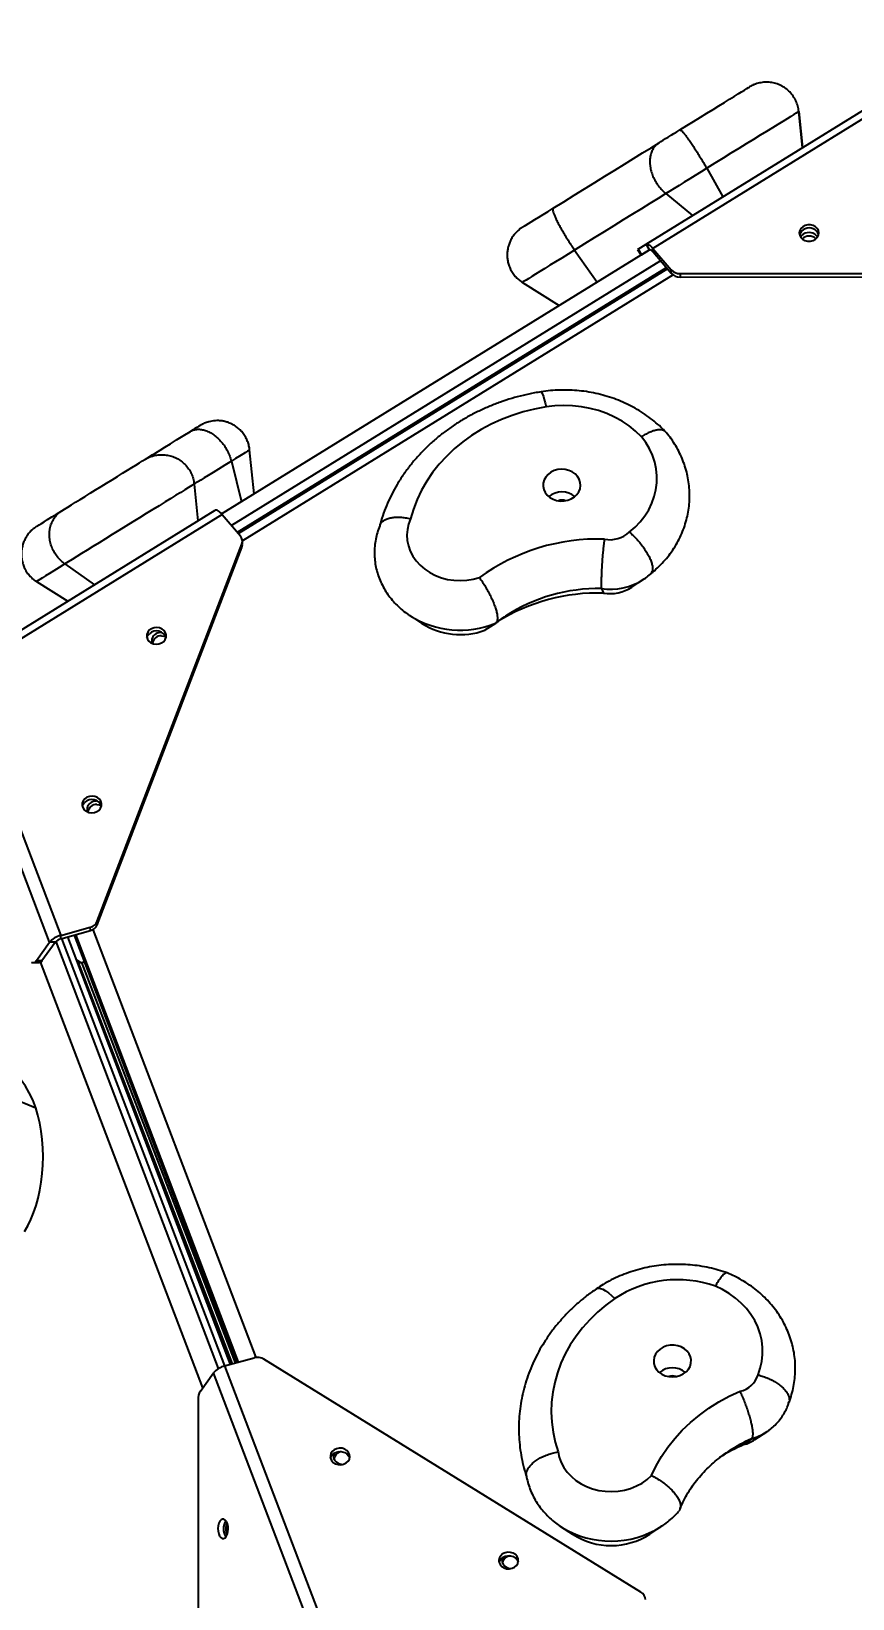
# Model space of a CAD drawing. Header units: millimetres. Extents: x -4720 to 4364, y -4819 to 4363.
# Drawn here: x -159 to 220, y 142 to 865 of the extents above; entities that cross this region are included whole.
import ezdxf

# ---------------------------------------------------------------- set-up
doc = ezdxf.new("R2010")
doc.units = ezdxf.units.MM
for name, color, linetype in [('DIKOM_ОБЪЕКТ', 7, 'Continuous'), ('DIKOM_РАЗМЕР_ЗОНА', 7, 'Continuous'), ('DIKOM_РАЗМЕР_ОБЪЕКТА', 7, 'Continuous')]:
    doc.layers.add(name, color=color, linetype=linetype)
doc.styles.add('style1', font='arial.ttf', dxfattribs={"width": 0.8})
doc.dimstyles.new('1-50', dxfattribs={"dimtxt": 300, "dimasz": 200, "dimexe": 100, "dimexo": 0, "dimgap": 100, "dimtad": 1, "dimdec": 0, "dimtxsty": 'style1', "dimcen": 0, "dimclrd": 7, "dimclre": 7, "dimadec": 1, "dimazin": 2, "dimtfac": 1, "dimtdec": 0, "dimtmove": 0, "dimatfit": 3, "dimfxl": 0, "dimlwd": 25, "dimlwe": 18, "dimarcsym": 0})

# ---------------------------------------------------------------- blocks, each defined once
blk = doc.blocks.new('*D10')
at = {"layer": 'Defpoints', "color": 0, "transparency": 16777216}
for p in [(-2674.62, 2212.87), (-210.39, 2212.87), (582.24, -1937.13)]:
    blk.add_point(p, dxfattribs=at)
at = {"layer": 'DIKOM_РАЗМЕР_ОБЪЕКТА', "color": 7, "lineweight": 18, "transparency": 16777216}
for p, q in [((-210.39, 2212.87), (-2774.62, 2212.87)), ((582.24, -1937.13), (-2774.62, -1937.13))]:
    blk.add_line(p, q, dxfattribs=at)
at = {"layer": 'DIKOM_РАЗМЕР_ОБЪЕКТА', "color": 7, "lineweight": 25, "transparency": 16777216}
blk.add_line((-2674.62, -1737.13), (-2674.62, 2012.87), dxfattribs=at)
at = {"layer": 'DIKOM_РАЗМЕР_ОБЪЕКТА', "color": 7, "transparency": 16777216}
for points in [[(-2707.95, 2012.87), (-2641.28, 2012.87), (-2674.62, 2212.87)], [(-2707.95, -1737.13), (-2641.28, -1737.13), (-2674.62, -1937.13)]]:
    blk.add_solid(points, dxfattribs=at)
at = {"layer": 'DIKOM_РАЗМЕР_ОБЪЕКТА', "color": 0, "transparency": 16777216, "insert": (-2927.79, 137.87), "char_height": 300, "attachment_point": 5, "rotation": 90, "style": 'style1'}
blk.add_mtext('4150', dxfattribs=at)
blk = doc.blocks.new('*D12')
at = {"layer": 'Defpoints', "color": 0, "transparency": 16777216}
for p in [(-4269.79, 4362.87), (248.26, 4362.87), (248.26, -4087.13)]:
    blk.add_point(p, dxfattribs=at)
at = {"layer": 'DIKOM_РАЗМЕР_ЗОНА', "color": 7, "lineweight": 18, "transparency": 16777216}
for p, q in [((248.26, 4362.87), (-4369.79, 4362.87)), ((248.26, -4087.13), (-4369.79, -4087.13))]:
    blk.add_line(p, q, dxfattribs=at)
at = {"layer": 'DIKOM_РАЗМЕР_ЗОНА', "color": 7, "lineweight": 25, "transparency": 16777216}
blk.add_line((-4269.79, -3887.13), (-4269.79, 4162.87), dxfattribs=at)
at = {"layer": 'DIKOM_РАЗМЕР_ЗОНА', "color": 7, "transparency": 16777216}
for points in [[(-4303.12, 4162.87), (-4236.45, 4162.87), (-4269.79, 4362.87)], [(-4303.12, -3887.13), (-4236.45, -3887.13), (-4269.79, -4087.13)]]:
    blk.add_solid(points, dxfattribs=at)
at = {"layer": 'DIKOM_РАЗМЕР_ЗОНА', "color": 0, "transparency": 16777216, "insert": (-4522.96, 137.87), "char_height": 300, "attachment_point": 5, "rotation": 90, "style": 'style1'}
blk.add_mtext('8450', dxfattribs=at)

msp = doc.modelspace()

# ---------------------------------------------------------------- linework, layer by layer
at = {"layer": 'DIKOM_ОБЪЕКТ'}
for p, q in [((124.56, 766.51), (243.22, 839.79)), ((246.36, 837.84), (127.7, 764.56)), ((194.9, 827.63), (194.89, 827.62)), ((194.89, 827.62), (196.56, 810.98)), ((196.57, 810.98), (194.9, 827.63)), ((152.45, 801.46), (159.81, 788.28)), ((133.57, 789.78), (145.96, 779.73)), ((120.82, 764.18), (124.56, 766.51)), ((126.14, 763.96), (124.56, 766.51)), ((-71.02, 642.18), (126.24, 764)), ((131.22, 758.86), (-66.43, 636.8)), ((91.57, 763.8), (101.96, 749.01)), ((120.61, 764.06), (122.19, 761.5)), ((120.82, 764.18), (122.4, 761.63)), ((122.4, 761.63), (126.14, 763.96)), ((127.7, 764.56), (136.12, 754.7)), ((127.71, 762.99), (127.7, 764.56)), ((127.71, 762.99), (136.13, 753.12)), ((-63.8, 633.72), (133.85, 755.78)), ((134.36, 755.19), (-63.29, 633.13)), ((137.04, 752.3), (-61.46, 629.72)), ((136.13, 753.12), (136.12, 754.7)), ((140.16, 752.94), (354.99, 752.93)), ((140.16, 752.94), (140.17, 751.37)), ((140.17, 751.37), (354.99, 751.36)), ((67.51, 748.89), (84.44, 738.19)), ((-56.09, 651.4), (-58.12, 671.68)), ((-66.55, 666.5), (-61.89, 647.71)), ((-83.68, 655.97), (-81.95, 638.98)), ((-192.63, 570.64), (-73.97, 643.91)), ((-70.83, 641.96), (-189.49, 568.69)), ((-70.83, 641.96), (-62.41, 632.09)), ((-61.45, 628.03), (-61.46, 629.61)), ((-128.32, 454.48), (-61.7, 628.28)), ((-128.31, 452.91), (-61.7, 626.7)), ((-61.7, 626.7), (-61.7, 628.28)), ((-143.26, 619.16), (-129.67, 609.52)), ((-156.31, 611.03), (-141.93, 601.95)), ((103.98, 607.78), (104.86, 605.72)), ((117.98, 608.46), (123.49, 612.13)), ((123.49, 612.13), (123.16, 611.92)), ((15.64, 595.38), (21.17, 591.75)), ((55.19, 591.78), (50.22, 588.56)), ((-150.27, 444.83), (-195.41, 563.4)), ((-190.31, 566.55), (-145.17, 447.98)), ((-145.17, 447.98), (-131.53, 451.75)), ((-145.17, 446.41), (-131.52, 450.18)), ((-145.17, 446.41), (-145.17, 447.98)), ((-139.03, 448.1), (-64.04, 251.14)), ((-138.91, 448.14), (-63.92, 251.17)), ((-63.21, 251.37), (-138.19, 448.33)), ((-131.52, 450.18), (-131.53, 451.75)), ((-130.33, 450.66), (-55.27, 253.52)), ((-128.32, 454.48), (-128.31, 452.91)), ((-156.35, 436.4), (-150.27, 444.83)), ((-153.8, 436.4), (-147.72, 444.83)), ((-147.72, 444.83), (-150.27, 444.83)), ((-147.47, 445.12), (-72.56, 248.35)), ((-69.63, 249.6), (-144.61, 446.56)), ((-66.95, 250.34), (-141.94, 447.3)), ((-157.89, 435.45), (-155.34, 435.45)), ((-156.35, 436.4), (-153.8, 436.4)), ((-79.71, 239.56), (-154.41, 435.77)), ((-137.9, 436.69), (-136.27, 435.69)), ((-137.52, 435.69), (-136.27, 435.69)), ((-137.42, 435.45), (-135.46, 435.45)), ((-66.1, 250.57), (-136.94, 435.45)), ((-64.7, 250.96), (-135.39, 435.45)), ((-64.7, 250.96), (-135.39, 435.45)), ((-168.4, 373.48), (-156.65, 368.57)), ((-69.64, 249.59), (-56, 253.36)), ((-80.82, 238.01), (-74.74, 246.44)), ((-29.6, 127.87), (-74.74, 246.44)), ((-69.64, 249.59), (-24.5, 131.03)), ((122.15, 145.35), (-51.52, 252.76)), ((-81.9, 233.97), (-81.89, 19.76)), ((174.66, 215.64), (180.16, 219.31)), ((180.16, 219.31), (179.94, 219.16)), ((162.69, 210.35), (162.18, 210.01)), ((173.04, 215.97), (169.56, 213.33)), ((85.14, 175.65), (90.67, 172.01)), ((85.56, 175.37), (85.14, 175.65)), ((126.3, 172.13), (131.8, 175.8)), ((131.8, 175.8), (131.42, 175.55))]:
    msp.add_line(p, q, dxfattribs=at)
at = {"layer": 'DIKOM_ОБЪЕКТ', "flags": 128}
for points in [[(140.06, 819.15), (143.27, 821.13), (146.43, 823.08), (149.52, 824.99), (152.51, 826.84), (155.38, 828.61), (158.09, 830.28), (160.62, 831.84), (162.95, 833.28), (165.06, 834.58), (166.92, 835.72), (168.52, 836.71), (169.85, 837.53), (170.9, 838.17), (171.64, 838.63), (172.09, 838.89)], [(194.89, 827.62), (194.42, 827.34), (193.64, 826.86), (192.54, 826.19), (191.14, 825.33), (189.45, 824.29), (187.48, 823.08), (185.24, 821.7), (182.75, 820.16), (180.03, 818.48), (177.09, 816.67), (173.96, 814.74), (170.66, 812.7), (167.21, 810.57), (163.64, 808.37), (159.97, 806.1), (156.23, 803.79), (152.45, 801.46)], [(130.5, 813.23), (131.39, 813.78), (132.41, 814.42), (133.54, 815.11), (134.76, 815.87), (136.04, 816.66), (137.37, 817.48), (138.72, 818.32), (140.06, 819.15)], [(81.72, 783.06), (86.56, 786.05), (91.39, 789.03), (96.18, 791.99), (100.9, 794.92), (105.55, 797.79), (110.09, 800.6), (114.5, 803.33), (118.77, 805.97), (122.87, 808.51), (126.79, 810.93), (130.5, 813.23)], [(152.45, 801.46), (149.82, 799.83), (147.2, 798.21), (144.61, 796.61), (142.11, 795.06), (139.71, 793.58), (137.47, 792.19), (135.41, 790.92), (133.57, 789.78)], [(133.57, 789.78), (130.03, 787.58), (126.27, 785.26), (122.34, 782.82), (118.23, 780.28), (113.99, 777.66), (109.63, 774.96), (105.18, 772.21), (100.67, 769.43), (96.13, 766.62), (91.57, 763.8)], [(67.69, 774.36), (67.85, 774.46), (68.36, 774.78), (69.17, 775.29), (70.27, 775.97), (71.64, 776.82), (73.26, 777.82), (75.11, 778.97), (77.15, 780.23), (79.37, 781.6), (81.72, 783.06)], [(201.48, 775.13), (200.25, 775.44), (198.97, 775.44), (197.74, 775.14), (196.66, 774.55), (195.82, 773.73), (195.29, 772.74), (195.1, 771.66), (195.28, 770.58), (195.81, 769.59), (196.64, 768.77), (197.72, 768.18), (198.95, 767.87), (200.23, 767.86), (201.46, 768.17), (202.54, 768.76), (203.38, 769.58), (203.91, 770.57), (204.1, 771.65), (203.92, 772.73), (203.39, 773.72), (202.56, 774.54), (201.48, 775.13)], [(124.56, 766.51), (124.81, 766.6), (125.11, 766.59), (125.46, 766.47), (125.85, 766.26), (126.28, 765.96), (126.74, 765.57), (127.22, 765.1), (127.7, 764.56)], [(196.95, 771.1), (196.03, 770.34), (195.64, 769.83)], [(91.57, 763.8), (88.55, 761.93), (85.63, 760.12), (82.85, 758.4), (80.24, 756.79), (77.81, 755.28), (75.59, 753.91), (73.61, 752.68), (71.89, 751.61), (70.43, 750.71), (69.25, 749.98), (68.38, 749.43), (67.8, 749.07), (67.53, 748.9), (67.51, 748.89)], [(126.14, 763.96), (126.26, 764.01), (126.41, 764), (126.59, 763.94), (126.78, 763.84), (127, 763.69), (127.23, 763.49), (127.47, 763.26), (127.71, 762.99)], [(76.12, 698.46), (76.25, 698.42), (76.53, 698.06), (76.84, 697.36), (77.2, 696.33), (77.59, 694.99), (78, 693.37), (78.42, 691.52)], [(78.42, 691.52), (73.12, 690.53), (67.92, 689.23), (62.83, 687.62), (57.89, 685.72), (53.12, 683.53), (48.53, 681.06), (44.16, 678.33), (40.02, 675.35), (36.13, 672.14), (32.51, 668.7), (29.18, 665.05), (26.15, 661.22), (23.45, 657.22), (21.07, 653.07), (19.04, 648.8), (17.37, 644.41), (16.05, 639.93)], [(122.41, 677.79), (119.69, 680.38), (116.7, 682.77), (113.47, 684.91), (110.03, 686.81), (106.41, 688.43), (102.63, 689.78), (98.73, 690.83), (94.73, 691.58), (90.66, 692.03), (86.57, 692.17), (82.48, 692), (78.42, 691.52)], [(-106.42, 667.28), (-106.07, 667.49), (-105.38, 667.91), (-104.37, 668.53), (-103.03, 669.35), (-101.37, 670.36), (-99.41, 671.57), (-97.16, 672.96), (-94.61, 674.52), (-91.79, 676.26), (-88.71, 678.16), (-85.37, 680.22)], [(-58.12, 671.68), (-58.16, 671.66), (-58.49, 671.46), (-59.12, 671.07), (-60.07, 670.49), (-61.3, 669.73), (-62.81, 668.81), (-64.57, 667.72), (-66.55, 666.5)], [(116.79, 633.83), (119.45, 636.12), (121.84, 638.62), (123.94, 641.29), (125.73, 644.13), (127.19, 647.1), (128.31, 650.17), (129.07, 653.32), (129.48, 656.52), (129.53, 659.74), (129.22, 662.94), (128.54, 666.11), (127.51, 669.2), (126.14, 672.2), (124.43, 675.07), (122.41, 677.79)], [(-144.63, 643.66), (-143.43, 644.41), (-141.96, 645.32), (-140.25, 646.38), (-138.33, 647.57), (-136.21, 648.88), (-133.94, 650.28), (-131.55, 651.76), (-129.08, 653.3), (-126.55, 654.86), (-124.01, 656.43), (-121.49, 657.98), (-119.04, 659.5), (-116.68, 660.95), (-114.46, 662.32), (-112.41, 663.59), (-110.56, 664.73), (-108.93, 665.74), (-107.55, 666.59), (-106.44, 667.27)], [(-66.55, 666.5), (-69.63, 664.6), (-72.44, 662.87), (-74.96, 661.32), (-77.19, 659.95), (-79.1, 658.77), (-80.69, 657.79), (-81.95, 657.02), (-82.87, 656.46), (-83.45, 656.11), (-83.68, 655.97)], [(79.01, 650.84), (80.24, 649.79), (81.7, 648.97), (83.32, 648.42), (85.03, 648.15), (86.78, 648.19), (88.48, 648.52), (90.07, 649.13), (91.48, 650.01), (92.65, 651.11), (93.54, 652.39), (94.11, 653.79), (94.34, 655.26), (94.21, 656.75), (93.74, 658.17), (92.94, 659.49), (91.84, 660.64), (90.49, 661.59), (88.94, 662.28), (87.27, 662.69), (85.53, 662.8), (83.79, 662.62), (82.14, 662.14), (80.63, 661.39), (79.33, 660.4), (78.3, 659.2), (77.56, 657.86), (77.16, 656.41), (77.11, 654.93), (77.42, 653.46), (78.06, 652.08), (79.01, 650.84)], [(-83.68, 655.97), (-84.82, 655.27), (-86.25, 654.39), (-87.95, 653.35), (-89.9, 652.14), (-92.09, 650.79), (-94.49, 649.31), (-97.09, 647.71), (-99.85, 646), (-102.76, 644.21), (-105.77, 642.35), (-108.87, 640.44), (-112.02, 638.49), (-115.19, 636.53), (-118.36, 634.57), (-121.49, 632.64), (-124.54, 630.75), (-127.5, 628.92), (-130.34, 627.16), (-133.02, 625.51), (-135.52, 623.96), (-137.81, 622.54), (-139.88, 621.25), (-141.7, 620.12), (-143.26, 619.16)], [(-156.05, 636.56), (-155.76, 636.74), (-155.08, 637.17), (-154.09, 637.79), (-152.79, 638.6), (-151.19, 639.6), (-149.29, 640.78), (-147.1, 642.13), (-144.63, 643.66)], [(-70.83, 641.96), (-71.31, 642.5), (-71.79, 642.97), (-72.24, 643.36), (-72.68, 643.66), (-73.07, 643.87), (-73.42, 643.98), (-73.72, 644), (-73.97, 643.91)], [(16.05, 639.93), (15.13, 637.51), (14.56, 635.02), (14.34, 632.49), (14.5, 629.95), (15.01, 627.44), (15.88, 625.01), (17.09, 622.69), (18.63, 620.51), (20.46, 618.51), (22.57, 616.71), (24.92, 615.14), (27.47, 613.83), (30.2, 612.79), (33.05, 612.04), (35.99, 611.6), (38.98, 611.46), (41.96, 611.63), (44.89, 612.1), (47.74, 612.88)], [(-143.26, 619.16), (-145.92, 617.5), (-148.3, 616.03), (-150.39, 614.73), (-152.17, 613.63), (-153.64, 612.71), (-154.79, 611.99), (-155.62, 611.47), (-156.13, 611.15), (-156.31, 611.03), (-156.31, 611.03)], [(59.78, 595.13), (59.24, 594.76), (59.22, 594.75)], [(-104.35, 588.59), (-105.07, 587.69), (-105.47, 586.66), (-105.51, 585.57), (-105.19, 584.51), (-104.53, 583.58), (-103.59, 582.84), (-102.44, 582.36), (-101.18, 582.17), (-99.91, 582.29), (-98.73, 582.72), (-97.74, 583.4), (-97.01, 584.3), (-96.61, 585.34), (-96.57, 586.43), (-96.89, 587.48), (-97.55, 588.41), (-98.49, 589.15), (-99.64, 589.64), (-100.9, 589.82), (-102.17, 589.7), (-103.35, 589.28), (-104.35, 588.59)], [(-105.44, 585.19), (-105.07, 586.11), (-104.34, 587.01)], [(-98.72, 585.97), (-97.51, 585.81), (-96.73, 585.53)], [(-134.12, 510.93), (-134.84, 510.03), (-135.24, 508.99), (-135.28, 507.9), (-134.96, 506.85), (-134.3, 505.91), (-133.36, 505.18), (-132.21, 504.69), (-130.95, 504.51), (-129.68, 504.63), (-128.5, 505.05), (-127.5, 505.74), (-126.78, 506.64), (-126.38, 507.67), (-126.34, 508.76), (-126.66, 509.82), (-127.32, 510.75), (-128.26, 511.49), (-129.41, 511.97), (-130.67, 512.16), (-131.94, 512.04), (-133.12, 511.61), (-134.12, 510.93)], [(-135.21, 507.53), (-134.84, 508.45), (-134.11, 509.35)], [(-128.48, 508.3), (-127.27, 508.15), (-126.5, 507.87)], [(-156.65, 368.57), (-158.09, 372.15), (-159.69, 375.47), (-161.44, 378.51), (-163.33, 381.23), (-165.33, 383.63), (-167.44, 385.67), (-169.63, 387.34), (-170.42, 387.84)], [(-161.93, 311.62), (-160.37, 314.22), (-158.95, 317.09), (-157.67, 320.18), (-156.54, 323.48), (-155.57, 326.96), (-154.76, 330.6), (-154.13, 334.35), (-153.68, 338.2), (-153.41, 342.12), (-153.33, 346.06), (-153.43, 350), (-153.72, 353.9), (-154.19, 357.75), (-154.84, 361.49), (-155.66, 365.11), (-156.65, 368.57)], [(101.62, 285.13), (101.75, 285.21), (102.52, 285.43), (103.47, 285.34), (104.59, 284.95), (105.83, 284.27), (107.18, 283.3), (108.61, 282.08), (110.06, 280.64)], [(176.09, 245.44), (177.15, 248.53), (177.86, 251.69), (178.21, 254.89), (178.2, 258.11), (177.83, 261.31), (177.09, 264.47), (176.01, 267.55), (174.58, 270.52), (172.82, 273.37), (170.75, 276.06), (168.39, 278.57), (165.75, 280.88), (162.87, 282.95), (159.77, 284.79), (156.47, 286.36)], [(110.06, 280.64), (105.96, 277.62), (102.11, 274.37), (98.53, 270.9), (95.24, 267.23), (92.26, 263.37), (89.61, 259.35), (87.28, 255.18), (85.3, 250.88), (83.68, 246.48), (82.42, 242), (81.52, 237.45), (81, 232.85), (80.86, 228.24), (81.09, 223.64), (81.69, 219.05), (82.67, 214.52), (84.01, 210.05)], [(133.33, 245.11), (135, 244.69), (136.74, 244.55), (138.48, 244.72), (140.14, 245.18), (141.65, 245.92), (142.96, 246.9), (144.02, 248.08), (144.77, 249.42), (145.19, 250.87), (145.26, 252.35), (144.97, 253.82), (144.35, 255.2), (143.41, 256.45), (142.19, 257.52), (140.75, 258.35), (139.14, 258.92), (137.43, 259.2), (135.68, 259.18), (133.97, 258.87), (132.38, 258.26), (130.96, 257.4), (129.77, 256.31), (128.86, 255.04), (128.27, 253.64), (128.03, 252.17), (128.13, 250.69), (128.59, 249.26), (129.38, 247.93), (130.46, 246.77), (131.8, 245.82), (133.33, 245.11)], [(127.03, 199.09), (129.18, 203.57), (131.69, 207.92), (134.54, 212.12), (137.72, 216.14), (141.21, 219.97), (145.01, 223.58), (149.09, 226.97), (153.42, 230.11), (158, 232.99), (162.81, 235.6), (167.8, 237.92)], [(-20.36, 206.04), (-19.58, 205.17), (-18.55, 204.53), (-17.34, 204.16), (-16.06, 204.1), (-14.82, 204.35), (-13.7, 204.88), (-12.8, 205.66), (-12.2, 206.62), (-11.95, 207.69), (-12.05, 208.78), (-12.51, 209.79), (-13.29, 210.66), (-14.33, 211.3), (-15.53, 211.67), (-16.81, 211.73), (-18.06, 211.48), (-19.18, 210.95), (-20.07, 210.17), (-20.67, 209.21), (-20.93, 208.14), (-20.82, 207.05), (-20.36, 206.04)], [(-20.84, 207.11), (-20.67, 207.63), (-20.07, 208.59), (-19.17, 209.37), (-18.05, 209.91), (-16.81, 210.15), (-15.53, 210.09), (-14.32, 209.72), (-13.29, 209.08), (-12.51, 208.21), (-12.05, 207.2), (-12.03, 207.14)], [(84.01, 210.05), (84.55, 207.55), (85.44, 205.13), (86.68, 202.81), (88.23, 200.64), (90.08, 198.65), (92.21, 196.86), (94.57, 195.31), (97.14, 194.02), (99.87, 193), (102.73, 192.27), (105.68, 191.84), (108.66, 191.72), (111.64, 191.91), (114.57, 192.41), (117.41, 193.2), (120.11, 194.29), (122.64, 195.64), (124.96, 197.25), (127.03, 199.09)], [(-19.23, 209.33), (-19.49, 208.34), (-19.42, 207.26), (-18.99, 206.23), (-18.24, 205.35), (-17.22, 204.68), (-16.03, 204.29), (-15.36, 204.2)], [(-19.12, 206.46), (-19.13, 206.75), (-18.92, 207.79)], [(-68.78, 177.86), (-69.33, 178.59), (-69.97, 178.99), (-70.64, 179.02), (-71.29, 178.7), (-71.86, 178.04), (-72.32, 177.1), (-72.61, 175.95), (-72.73, 174.69), (-72.65, 173.42), (-72.39, 172.24), (-71.97, 171.24), (-71.42, 170.52), (-70.78, 170.12), (-70.11, 170.08), (-69.46, 170.4), (-68.88, 171.06), (-68.43, 172.01), (-68.13, 173.15), (-68.02, 174.42), (-68.09, 175.69), (-68.35, 176.87), (-68.78, 177.86)], [(57.25, 158.04), (58.02, 157.18), (59.06, 156.54), (60.26, 156.17), (61.54, 156.1), (62.79, 156.35), (63.91, 156.88), (64.8, 157.66), (65.4, 158.63), (65.66, 159.69), (65.56, 160.78), (65.09, 161.79), (64.32, 162.66), (63.28, 163.3), (62.08, 163.67), (60.8, 163.73), (59.55, 163.49), (58.43, 162.95), (57.54, 162.17), (56.94, 161.21), (56.68, 160.14), (56.78, 159.06), (57.25, 158.04)], [(56.77, 159.11), (56.94, 159.63), (57.54, 160.6), (58.44, 161.38), (59.55, 161.91), (60.8, 162.16), (62.08, 162.09), (63.29, 161.72), (64.32, 161.08), (65.1, 160.22), (65.56, 159.2), (65.58, 159.14)], [(58.38, 161.34), (58.12, 160.34), (58.19, 159.26), (58.62, 158.23), (59.37, 157.35), (60.38, 156.68), (61.58, 156.29), (62.24, 156.2)], [(58.49, 158.46), (58.48, 158.76), (58.68, 159.79)]]:
    msp.add_lwpolyline(points, dxfattribs=at)
at = {"layer": 'DIKOM_ОБЪЕКТ'}
for centre, radius, start, end in [((199.59, 769.3), 4.66, 65.9988, 160.56233), ((200.2, 769.82), 3.96, 15.59148, 70.96323), ((199.6, 765.67), 4.55, 45.89057, 134.2053), ((199.58, 766.97), 4.9, 35.77101, 122.38929), ((126.46, 754.96), 10.81, 121.4812, 122.76366), ((128.31, 751.99), 11.31, 121.52306, 122.74945), ((140.06, 758.25), 5.31, 222.03633, 271.07103), ((140.07, 756.67), 5.31, 222.03633, 271.07103), ((85.76, 642.62), 9.68, 51.76403, 128.6133), ((85.76, 643.64), 4.91, 70.61346, 109.76264), ((-65.21, 629.6), 3.75, 339.30936, 41.63887), ((102.27, 537.91), 92.71, 88.12891, 126.03036), ((107.84, 643.47), 13.15, 258.8557, 312.88108), ((-65.13, 628.02), 3.67, 338.89903, 0.12298), ((102.37, 529.86), 77.93, 88.81878, 123.13077), ((107.86, 636.31), 28.8, 262.25245, 302.08669), ((107.91, 623.92), 18.45, 260.48423, 303.06671), ((102.44, 517.34), 88.41, 88.43464, 121.65834), ((38.9, 631.96), 43.35, 237.72935, 292.05972), ((-101.08, 583.57), 4.74, 20.37207, 133.4751), ((-99.69, 583.78), 3.52, 118.42753, 200.47301), ((-99.05, 582.17), 3.81, 85.10841, 175.82194), ((-98.74, 582.5), 5.1, 87.64181, 121.05778), ((38.93, 619.62), 33.05, 237.50388, 289.97259), ((-130.85, 505.91), 4.74, 20.372, 133.47517), ((-129.46, 506.11), 3.52, 118.42869, 200.48352), ((-128.81, 504.5), 3.81, 85.0803, 175.81577), ((-128.5, 504.83), 5.1, 87.66414, 121.05905), ((-142.91, 438.63), 9.63, 103.58859, 139.88608), ((-132.64, 456.32), 4.7, 283.68767, 337.02101), ((-132.64, 454.74), 4.7, 283.68689, 337.02117), ((-144.04, 441.73), 4.81, 103.58953, 139.8864), ((-157.87, 437.18), 1.7, 240.75204, 332.88675), ((-155.48, 437.4), 1.96, 274.23437, 329.3774), ((-135.45, 437.04), 1.58, 238.62974, 313.08225), ((139.02, 236.8), 52.54, 70.60611, 123.45241), ((-54.46, 247.86), 5.72, 59.02361, 105.63068), ((-67.38, 240.24), 9.63, 103.59172, 139.88784), ((136.69, 239.09), 9.65, 51.60046, 128.77645), ((136.69, 240.08), 4.89, 70.55922, 109.81765), ((165.58, 248.7), 11, 281.65746, 342.78574), ((-74.76, 234.22), 7.15, 148.03536, 182.07521), ((165.28, 241.78), 26.95, 286.74412, 302.95102), ((-15.26, 206.18), 4, 98.53561, 156.29645), ((202.08, 138), 82.05, 113.35068, 122.24872), ((202.19, 149.87), 72.24, 113.79773, 123.14932), ((165, 230.22), 17.49, 285.09893, 303.50114), ((-63.34, 174.55), 6.88, 146.66878, 213.33979), ((-62.37, 174.56), 6.78, 155.38919, 204.6959), ((108.35, 212), 43.14, 238.11531, 302.33361), ((108.39, 199.8), 32.96, 237.46987, 302.90705), ((62.35, 158.18), 4, 98.3956, 156.25297), ((120.12, 141.8), 4.09, 1.54072, 60.20172)]:
    msp.add_arc(centre, radius, start, end, dxfattribs=at)
for points, knots in [([(194.89, 827.62), (194.76, 828.45), (194.51, 830.12), (193.62, 832.49), (192.36, 834.7), (190.75, 836.65), (188.82, 838.32), (186.66, 839.63), (184.29, 840.57), (181.82, 841.09), (179.28, 841.19), (176.78, 840.86), (174.37, 840.12), (172.85, 839.37), (172.11, 838.91), (172.09, 838.89)], [0, 0, 0, 0, 0.082084, 0.166548, 0.248633, 0.333099, 0.415181, 0.499641, 0.581733, 0.666203, 0.748318, 0.832812, 0.913769, 0.997, 1, 1, 1, 1]), ([(174.39, 840.05), (174.35, 840.04), (174.05, 839.93), (173.6, 839.72), (173.11, 839.48), (172.94, 839.38), (172.89, 839.36)], [0, 0, 0, 0, 0.06131, 0.545518, 0.870154, 1, 1, 1, 1]), ([(140.06, 819.15), (140.07, 819.15), (140.14, 819.19), (140.35, 819.15), (140.87, 818.74), (141.6, 817.97), (142.5, 816.87), (143.56, 815.47), (144.73, 813.82), (146.01, 811.95), (147.34, 809.93), (148.69, 807.8), (150.01, 805.65), (151.29, 803.49), (152.06, 802.14), (152.45, 801.46)], [0, 0, 0, 0, 0.0024, 0.083771, 0.16745, 0.249545, 0.334019, 0.416083, 0.500527, 0.582581, 0.667012, 0.749069, 0.833507, 0.915564, 1, 1, 1, 1]), ([(130.5, 813.23), (130.48, 813.22), (129.95, 812.89), (128.97, 812.11), (127.79, 810.64), (126.92, 808.87), (126.39, 806.88), (126.19, 804.7), (126.34, 802.41), (126.83, 800.06), (127.64, 797.73), (128.75, 795.45), (130.13, 793.34), (131.74, 791.39), (132.95, 790.32), (133.57, 789.78)], [0, 0, 0, 0, 0.001892, 0.084269, 0.169029, 0.251087, 0.335512, 0.417425, 0.501704, 0.583552, 0.667769, 0.74964, 0.833888, 0.915757, 1, 1, 1, 1]), ([(81.72, 783.06), (81.72, 783.06), (81.6, 782.98), (81.45, 782.71), (81.52, 781.95), (81.83, 780.86), (82.37, 779.52), (83.12, 777.91), (84.04, 776.12), (85.12, 774.14), (86.31, 772.07), (87.6, 769.92), (88.92, 767.8), (90.27, 765.71), (91.13, 764.44), (91.57, 763.8)], [0, 0, 0, 0, 0.0013688, 0.0879559, 0.177232, 0.2591278, 0.3433346, 0.4244548, 0.5078745, 0.5886438, 0.6717306, 0.7526274, 0.835876, 0.9167672, 1, 1, 1, 1]), ([(67.49, 774.23), (67.45, 774.21), (67.39, 774.17), (67.18, 774.03), (66.87, 773.82), (66.32, 773.42), (65.43, 772.69), (64.34, 771.62), (63.2, 770.19), (62.26, 768.65), (61.49, 766.96), (60.93, 765.19), (60.58, 763.27), (60.48, 761.28), (60.66, 759.25), (61.11, 757.25), (61.86, 755.26), (62.9, 753.37), (64.21, 751.63), (65.71, 750.19), (66.83, 749.28), (67.49, 748.91), (67.56, 748.87)], [0, 0, 0, 0, 0.023376, 0.035466, 0.047422, 0.068248, 0.101351, 0.159373, 0.215206, 0.278027, 0.333342, 0.393933, 0.456859, 0.521266, 0.586582, 0.652459, 0.718676, 0.791296, 0.860944, 0.927777, 0.992096, 1, 1, 1, 1]), ([(76.12, 698.46), (75.12, 698.29), (72.34, 697.83), (67.81, 696.85), (62.58, 695.45), (57.45, 693.78), (52.44, 691.85), (47.56, 689.66), (42.84, 687.23), (38.29, 684.56), (33.93, 681.66), (29.76, 678.53), (25.82, 675.2), (22.1, 671.67), (18.63, 667.96), (15.42, 664.07), (12.48, 660.02), (9.81, 655.84), (7.43, 651.52), (5.34, 647.1), (3.57, 642.58), (2.42, 639.09), (1.91, 637.11), (1.8, 636.69)], [0, 0, 0, 0, 0.028314, 0.079131, 0.129956, 0.180776, 0.231585, 0.282376, 0.333143, 0.383877, 0.434569, 0.485207, 0.535781, 0.586279, 0.63669, 0.687002, 0.737206, 0.787295, 0.837264, 0.887111, 0.936837, 0.986449, 1, 1, 1, 1]), ([(133.59, 679.93), (133.11, 680.44), (131.67, 681.94), (129.09, 684.28), (125.81, 686.88), (122.31, 689.27), (118.63, 691.42), (114.78, 693.34), (110.78, 695), (106.65, 696.41), (102.41, 697.54), (98.09, 698.41), (93.71, 698.99), (89.29, 699.29), (84.86, 699.3), (80.45, 699.06), (77.56, 698.66), (76.12, 698.46)], [0, 0, 0, 0, 0.034583, 0.102763, 0.171075, 0.239601, 0.308317, 0.377199, 0.446221, 0.51536, 0.584597, 0.653913, 0.723294, 0.792728, 0.862204, 0.931716, 1, 1, 1, 1]), ([(-58.12, 671.63), (-58.21, 672.3), (-58.39, 673.64), (-59.01, 675.59), (-59.9, 677.51), (-61.06, 679.3), (-62.47, 680.89), (-64.02, 682.22), (-65.67, 683.29), (-67.37, 684.11), (-69.1, 684.69), (-70.8, 685.05), (-72.46, 685.21), (-74.03, 685.18), (-75.5, 685.01), (-76.82, 684.72), (-77.99, 684.37), (-78.97, 683.98), (-79.72, 683.63), (-80.23, 683.36), (-80.53, 683.19), (-80.67, 683.11), (-80.77, 683.05), (-80.88, 682.98), (-81.05, 682.88), (-81.4, 682.67), (-82.07, 682.25), (-82.97, 681.7), (-84.08, 681.01), (-84.97, 680.46), (-85.42, 680.19)], [0, 0, 0, 0, 0.048535, 0.098138, 0.147925, 0.20123, 0.252396, 0.30158, 0.348949, 0.394576, 0.438461, 0.480546, 0.520712, 0.55877, 0.594448, 0.627372, 0.657034, 0.682756, 0.703506, 0.717244, 0.725166, 0.730081, 0.73551, 0.744927, 0.765537, 0.813085, 0.858263, 0.905947, 0.953126, 1, 1, 1, 1]), ([(-85.37, 680.22), (-85.36, 680.22), (-84.9, 680.51), (-83.89, 680.96), (-82.21, 681.25), (-80.37, 681.15), (-78.46, 680.68), (-76.51, 679.83), (-74.6, 678.63), (-72.75, 677.11), (-71.06, 675.33), (-69.53, 673.31), (-68.26, 671.13), (-67.22, 668.83), (-66.78, 667.28), (-66.55, 666.5)], [0, 0, 0, 0, 0.0018937, 0.0842708, 0.1690325, 0.2510872, 0.3355115, 0.4174244, 0.5017041, 0.5835526, 0.667769, 0.7496406, 0.8338875, 0.9157571, 1, 1, 1, 1]), ([(133.67, 679.8), (133.62, 679.88), (133.37, 680.26), (132.62, 680.66), (131.42, 680.96), (129.95, 680.93), (128.26, 680.59), (126.43, 679.96), (124.48, 679.04), (123.13, 678.25), (122.44, 677.8), (122.41, 677.79)], [0, 0, 0, 0, 0.034934, 0.174312, 0.309776, 0.449172, 0.584676, 0.724107, 0.857702, 0.99505, 1, 1, 1, 1]), ([(126.56, 614.55), (126.9, 614.82), (128.29, 615.92), (130.56, 618.03), (133.27, 620.9), (135.72, 623.97), (137.89, 627.19), (139.77, 630.55), (141.36, 634.02), (142.64, 637.58), (143.6, 641.22), (144.25, 644.9), (144.59, 648.61), (144.6, 652.33), (144.3, 656.03), (143.69, 659.69), (142.77, 663.3), (141.54, 666.83), (140.02, 670.27), (138.21, 673.59), (136.15, 676.73), (134.59, 678.77), (133.74, 679.77), (133.7, 679.82)], [0, 0, 0, 0, 0.017329, 0.070312, 0.123195, 0.175879, 0.228337, 0.280559, 0.332538, 0.384282, 0.435807, 0.487141, 0.538322, 0.589393, 0.640402, 0.691384, 0.74239, 0.793468, 0.844664, 0.896013, 0.947547, 0.99701, 1, 1, 1, 1]), ([(-106.44, 667.27), (-106.42, 667.28), (-105.68, 667.74), (-104.09, 668.53), (-101.61, 669.26), (-99.06, 669.55), (-96.57, 669.42), (-94.11, 668.87), (-91.8, 667.93), (-89.66, 666.6), (-87.78, 664.96), (-86.18, 663.01), (-84.94, 660.83), (-84.05, 658.46), (-83.8, 656.81), (-83.68, 655.97)], [0, 0, 0, 0, 0.00137, 0.087956, 0.177234, 0.259129, 0.343336, 0.424455, 0.507874, 0.588643, 0.67173, 0.752627, 0.835875, 0.916767, 1, 1, 1, 1]), ([(-143.26, 619.16), (-143.91, 619.66), (-145.21, 620.67), (-146.87, 622.56), (-148.28, 624.68), (-149.34, 626.97), (-150.06, 629.38), (-150.4, 631.81), (-150.35, 634.24), (-149.92, 636.55), (-149.11, 638.73), (-147.96, 640.66), (-146.48, 642.34), (-145.3, 643.25), (-144.65, 643.65), (-144.63, 643.66)], [0, 0, 0, 0, 0.081917, 0.166209, 0.248126, 0.332419, 0.414319, 0.498595, 0.58054, 0.664859, 0.746924, 0.831359, 0.913502, 0.99801, 1, 1, 1, 1]), ([(-156.25, 636.43), (-156.27, 636.42), (-156.34, 636.37), (-156.45, 636.3), (-156.66, 636.17), (-156.94, 635.97), (-157.33, 635.69), (-157.87, 635.27), (-158.59, 634.64), (-159.53, 633.69), (-160.58, 632.38), (-161.55, 630.82), (-162.32, 629.14), (-162.88, 627.37), (-163.24, 625.45), (-163.34, 623.46), (-163.17, 621.43), (-162.72, 619.44), (-161.98, 617.44), (-160.94, 615.54), (-159.63, 613.8), (-158.14, 612.35), (-157, 611.43), (-156.33, 611.06), (-156.25, 611.01)], [0, 0, 0, 0, 0.0139, 0.063855, 0.095578, 0.116199, 0.132398, 0.153202, 0.181132, 0.218719, 0.273191, 0.331085, 0.382198, 0.438164, 0.496306, 0.555828, 0.616199, 0.677095, 0.738305, 0.805491, 0.869925, 0.931749, 0.991248, 1, 1, 1, 1]), ([(1.97, 637.19), (1.9, 637.05), (1.39, 635.91), (0.67, 633.68), (-0.11, 630.52), (-0.55, 627.3), (-0.68, 624.07), (-0.49, 620.86), (0.01, 617.68), (0.82, 614.56), (1.93, 611.52), (3.34, 608.59), (5.02, 605.79), (6.97, 603.14), (9.18, 600.64), (11.63, 598.35), (13.84, 596.57), (15.29, 595.64), (15.79, 595.33)], [0, 0, 0, 0, 0.009609, 0.078318, 0.146746, 0.214836, 0.282659, 0.350303, 0.417844, 0.485367, 0.55297, 0.620741, 0.68876, 0.757091, 0.825777, 0.894842, 0.964289, 1, 1, 1, 1]), ([(1.97, 637.18), (1.98, 637.22), (2.09, 637.66), (2.68, 638.39), (3.74, 639.31), (5.21, 640.02), (6.96, 640.5), (8.98, 640.75), (11.19, 640.74), (13.56, 640.49), (15.19, 640.15), (16.03, 639.94), (16.05, 639.93)], [0, 0, 0, 0, 0.01003, 0.131485, 0.256456, 0.377975, 0.503015, 0.624708, 0.749919, 0.871732, 0.99705, 1, 1, 1, 1]), ([(105.3, 630.57), (105.3, 630.55), (105.19, 629.83), (105, 628.3), (104.73, 625.89), (104.5, 623.37), (104.3, 620.85), (104.14, 618.36), (104.01, 616.02), (103.92, 613.84), (103.86, 611.94), (103.83, 610.31), (103.84, 609.06), (103.89, 608.16), (103.95, 607.91), (103.98, 607.78)], [0, 0, 0, 0, 0.0018943, 0.0842721, 0.1690321, 0.2510894, 0.3355126, 0.4174241, 0.5017039, 0.5835522, 0.6677679, 0.7496382, 0.833886, 0.9157561, 1, 1, 1, 1]), ([(116.79, 633.83), (116.81, 633.82), (117.41, 633.32), (118.63, 632.23), (120.36, 630.45), (122.02, 628.52), (123.51, 626.53), (124.83, 624.5), (125.91, 622.53), (126.74, 620.64), (127.28, 618.91), (127.54, 617.37), (127.48, 616.1), (127.19, 615.17), (126.8, 614.81), (126.64, 614.67)], [0, 0, 0, 0, 0.002463, 0.086081, 0.172068, 0.256429, 0.343232, 0.427561, 0.514332, 0.598651, 0.685412, 0.769732, 0.856499, 0.940818, 1, 1, 1, 1]), ([(123.11, 611.93), (123.48, 612.16), (124.67, 612.9), (125.84, 613.84), (126.61, 614.57), (126.67, 614.63)], [0, 0, 0, 0, 0.285984, 0.939856, 1, 1, 1, 1]), ([(47.74, 612.88), (47.74, 612.87), (48.21, 612.22), (49.16, 610.83), (50.52, 608.64), (51.8, 606.38), (52.95, 604.15), (53.97, 601.93), (54.8, 599.82), (55.45, 597.83), (55.87, 596.05), (56.07, 594.5), (56.02, 593.26), (55.77, 592.34), (55.43, 592.03), (55.27, 591.88)], [0, 0, 0, 0, 0.001389, 0.089214, 0.179769, 0.262835, 0.348248, 0.430526, 0.515139, 0.597063, 0.681339, 0.763391, 0.847832, 0.92988, 1, 1, 1, 1]), ([(55.3, 591.85), (55.7, 592.18), (56.96, 593.18), (58.32, 594.11), (59.25, 594.74)], [0, 0, 0, 0, 0.3182529, 1, 1, 1, 1]), ([(161.88, 292.47), (161.22, 292.7), (159.18, 293.42), (155.69, 294.4), (151.39, 295.34), (147.02, 296), (142.61, 296.37), (138.17, 296.46), (133.74, 296.27), (129.33, 295.79), (124.97, 295.03), (120.68, 293.99), (116.49, 292.67), (112.41, 291.09), (108.47, 289.25), (104.86, 287.27), (102.64, 285.8), (101.62, 285.13)], [0, 0, 0, 0, 0.033615, 0.103154, 0.172738, 0.24239, 0.312098, 0.381851, 0.451642, 0.52146, 0.591297, 0.661142, 0.730983, 0.800804, 0.870587, 0.940307, 1, 1, 1, 1]), ([(161.9, 292.42), (161.85, 292.46), (161.65, 292.6), (161.14, 292.45), (160.39, 291.97), (159.51, 291.08), (158.56, 289.84), (157.54, 288.29), (156.84, 287.06), (156.48, 286.38), (156.47, 286.36)], [0, 0, 0, 0, 0.048132, 0.2043, 0.364991, 0.521205, 0.681942, 0.835956, 0.994291, 1, 1, 1, 1]), ([(190.25, 232.56), (190.41, 232.95), (191.03, 234.52), (191.87, 237.33), (192.68, 240.99), (193.16, 244.69), (193.33, 248.4), (193.18, 252.11), (192.72, 255.8), (191.94, 259.43), (190.86, 263), (189.48, 266.49), (187.81, 269.87), (185.85, 273.12), (183.62, 276.23), (181.13, 279.19), (178.39, 281.97), (175.42, 284.55), (172.23, 286.93), (168.84, 289.08), (165.4, 290.95), (163.03, 291.97), (161.91, 292.45)], [0, 0, 0, 0, 0.017457, 0.069343, 0.121085, 0.172654, 0.22409, 0.275439, 0.326747, 0.378053, 0.429409, 0.480862, 0.532453, 0.584216, 0.636176, 0.688348, 0.740736, 0.793337, 0.846139, 0.899125, 0.952275, 1, 1, 1, 1]), ([(101.62, 285.13), (100.81, 284.57), (98.58, 283.01), (95.09, 280.28), (91.21, 276.89), (87.57, 273.3), (84.17, 269.53), (81.04, 265.6), (78.18, 261.51), (75.59, 257.28), (73.3, 252.94), (71.31, 248.48), (69.61, 243.93), (68.23, 239.31), (67.16, 234.63), (66.4, 229.91), (65.96, 225.16), (65.83, 220.4), (66.02, 215.64), (66.52, 210.91), (67.35, 206.21), (68.31, 202.12), (69.11, 199.64), (69.43, 198.67)], [0, 0, 0, 0, 0.0284086, 0.0787052, 0.1289661, 0.1791478, 0.2292391, 0.2792302, 0.3291113, 0.3788759, 0.42852, 0.4780435, 0.5274486, 0.5767416, 0.6259337, 0.6750387, 0.7240736, 0.773058, 0.8220124, 0.8709558, 0.9199067, 0.9688871, 1, 1, 1, 1]), ([(176.09, 245.44), (176.11, 245.44), (176.93, 245.24), (178.56, 244.77), (180.9, 243.87), (183.13, 242.77), (185.15, 241.53), (186.92, 240.17), (188.38, 238.74), (189.5, 237.27), (190.25, 235.82), (190.56, 234.42), (190.58, 233.41), (190.37, 232.93), (190.33, 232.83)], [0, 0, 0, 0, 0.0028097, 0.0982016, 0.1962966, 0.2925369, 0.3915624, 0.4877666, 0.5867554, 0.6829479, 0.7819256, 0.8781199, 0.9771003, 1, 1, 1, 1]), ([(167.8, 237.92), (167.81, 237.91), (168.12, 237.23), (168.76, 235.8), (169.69, 233.53), (170.59, 231.15), (171.41, 228.77), (172.14, 226.4), (172.74, 224.16), (173.21, 222.06), (173.52, 220.21), (173.66, 218.61), (173.63, 217.35), (173.44, 216.41), (173.18, 216.12), (173.04, 215.97)], [0, 0, 0, 0, 0.001892, 0.084269, 0.16903, 0.251087, 0.335511, 0.417424, 0.501702, 0.583551, 0.667769, 0.74964, 0.833886, 0.915756, 1, 1, 1, 1]), ([(179.9, 219.18), (180.33, 219.46), (181.59, 220.25), (183.47, 221.85), (185.49, 223.93), (187.25, 226.21), (188.7, 228.66), (189.74, 230.88), (190.17, 232.31), (190.32, 232.84)], [0, 0, 0, 0, 0.087133, 0.252895, 0.417784, 0.58156, 0.744065, 0.905221, 1, 1, 1, 1]), ([(69.42, 198.78), (69.37, 199.15), (69.27, 199.95), (69.61, 201.27), (70.34, 202.68), (71.46, 204.07), (72.95, 205.42), (74.73, 206.66), (76.8, 207.79), (79.05, 208.74), (81.46, 209.52), (83.14, 209.89), (83.99, 210.05), (84.01, 210.05)], [0, 0, 0, 0, 0.085079, 0.187653, 0.287313, 0.389862, 0.489581, 0.592181, 0.692044, 0.794788, 0.894746, 0.997579, 1, 1, 1, 1]), ([(140.15, 183.61), (140.34, 184.07), (140.99, 185.72), (142.33, 188.51), (144.28, 191.94), (146.51, 195.24), (149.01, 198.41), (151.75, 201.44), (154.74, 204.31), (157.96, 207), (160.62, 209.01), (162.27, 210.05), (162.7, 210.32)], [0, 0, 0, 0, 0.044764, 0.161226, 0.277154, 0.392383, 0.506957, 0.620943, 0.734416, 0.847453, 0.960127, 1, 1, 1, 1]), ([(69.41, 198.78), (69.43, 198.64), (69.62, 197.43), (70.21, 195.21), (71.27, 192.16), (72.64, 189.21), (74.29, 186.39), (76.21, 183.72), (78.39, 181.21), (80.81, 178.89), (83.21, 176.92), (84.88, 175.84), (85.6, 175.38)], [0, 0, 0, 0, 0.015457, 0.126614, 0.237829, 0.349304, 0.461174, 0.573543, 0.686491, 0.800059, 0.914258, 1, 1, 1, 1]), ([(127.03, 199.09), (127.04, 199.08), (127.81, 198.7), (129.38, 197.85), (131.6, 196.43), (133.67, 194.89), (135.51, 193.3), (137.13, 191.65), (138.45, 190), (139.47, 188.37), (140.14, 186.83), (140.45, 185.38), (140.35, 184.11), (140.05, 183.2), (139.65, 182.81), (139.54, 182.7)], [0, 0, 0, 0, 0.001444, 0.092666, 0.186725, 0.273004, 0.361721, 0.447184, 0.535068, 0.620164, 0.707698, 0.792925, 0.880632, 0.965854, 1, 1, 1, 1]), ([(131.38, 175.57), (131.97, 175.94), (133.54, 176.95), (135.86, 178.85), (138, 180.86), (139.16, 182.2), (139.57, 182.68)], [0, 0, 0, 0, 0.190061, 0.508391, 0.82547, 1, 1, 1, 1])]:
    msp.add_open_spline(points, degree=3, knots=knots, dxfattribs=at)

# ---------------------------------------------------------------- dimensions: what is measured, and where the dimension line sits
at = {"layer": 'DIKOM_РАЗМЕР_ЗОНА'}
dim = msp.add_linear_dim(base=(-4269.79, 4362.87), p1=(248.26, -4087.13), p2=(248.26, 4362.87), angle=90, dimstyle='1-50', dxfattribs=at)
dim.commit()
dim.dimension.update_dxf_attribs({"geometry": '*D12', "text_midpoint": (-4269.79, 137.87), "dimtype": 160})
at = {"layer": 'DIKOM_РАЗМЕР_ОБЪЕКТА'}
dim = msp.add_linear_dim(base=(-2674.62, 2212.87), p1=(582.24, -1937.13), p2=(-210.39, 2212.87), angle=90, dimstyle='1-50', dxfattribs=at)
dim.commit()
dim.dimension.update_dxf_attribs({"geometry": '*D10', "text_midpoint": (-2674.62, 137.87), "dimtype": 160})

doc.saveas('drawing.dxf')
